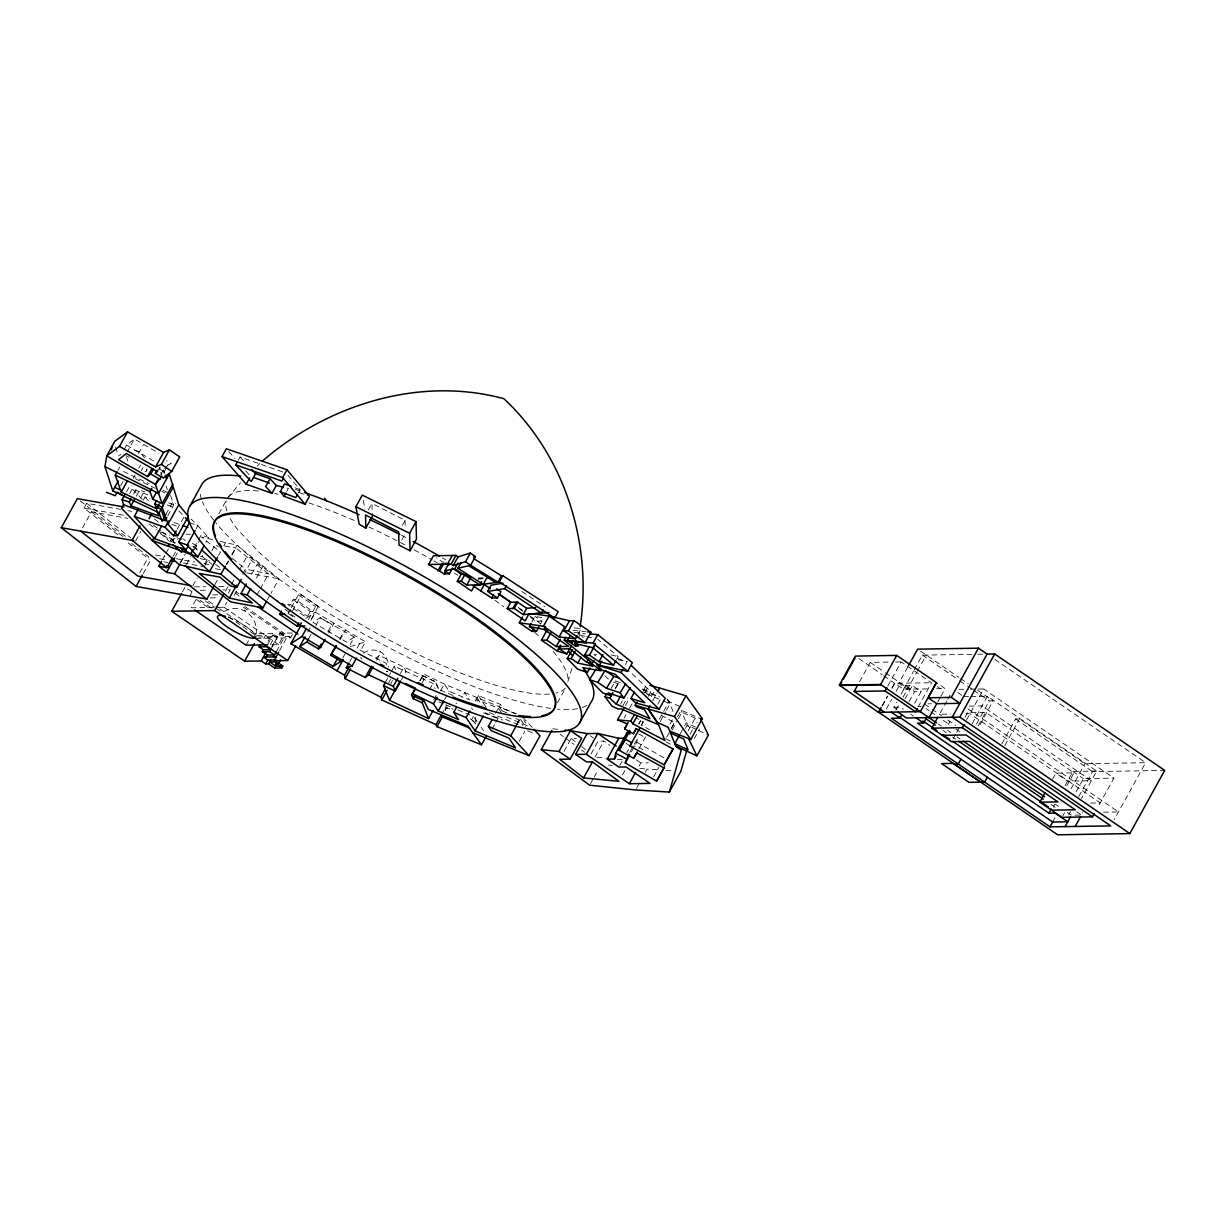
<?xml version="1.0" encoding="UTF-8"?>
<svg xmlns="http://www.w3.org/2000/svg" width="1226" height="1226" viewBox="0 0 1226 1226"><rect width="100%" height="100%" fill="white"/><g stroke="black" fill="none" stroke-linecap="round" stroke-linejoin="round"><path stroke-width="0.75" stroke-dasharray="5 3.75" d="M256.096 634.179C258.931 614.977 238.074 600.909 221.967 612.954M146.829 470.477L146.982 468.746M578.948 637.612L579.959 628.555M631.467 751.783L636.769 742.174L637.689 737.991M567.853 681.687L572.144 667.787M445.222 709.578L445.636 708.812A18.053 4.245 28.9 0 1 449.712 708.735M117.987 534.797L84.042 508.131L86.709 503.288L120.454 509.342M123.872 450.019L126.554 445.176L134.354 438.985L127.228 451.904M82.479 527.931L91.398 511.778L127.979 518.353M117.926 470.294L119.704 467.06M120.654 485.848L123.274 481.113M138.538 453.574L143.136 445.237M133.251 478.339L135.09 474.998M138.783 468.301L140.638 464.96M126.462 491.887L129.956 485.573M141.189 470.83L143.044 467.489M129.604 493.603L132.209 488.868L131.289 485.619M133.619 494.047L136.239 489.312M136.209 496.346L139.687 490.032L144.883 491.917M140.561 498.001L144.254 491.304M157.48 471.658L160.162 466.815M143.289 500.208L145.066 496.974L150.185 498.813M160.744 474.769L163.41 469.926L159.441 467.596M163.625 472.96L168.085 464.884L171.364 463.52L166.552 460.715M135.58 541.003L140.929 531.318M165.816 514.583L172.789 501.955L175.778 503.365M167.717 515.916L173.816 504.867L170.383 495.166M139.703 572.894L148.607 556.757L130.538 542.551M143.212 573.523L151.227 558.995M169.939 541.785L171.747 538.52M177.157 529.295L184.283 516.391L177.004 509.204M171.487 541.754L173.295 538.49M162.43 559.792L165.096 554.949M165.985 553.324L168.667 548.482M173.05 556.374L175.716 551.531M175.533 556.19L177.31 552.972M196.053 528.896L197.846 525.663L191.072 518.996M180.038 563.056L184.482 554.995M180.804 562.458L185.264 554.397M238.334 460.148L240.066 457.007L286.164 473.159M194.122 547.838L197.692 541.371M198.581 539.762L201.248 534.919L208.589 537.555L205.922 542.398M186.321 564.496L190.766 556.42M194.336 549.968L199.685 540.283M218.872 513.771L225.891 501.051M182.429 591.913L185.095 587.07L192.85 592.388M204.665 563.776L207.332 558.933M211.791 550.857L215.347 544.405L218.213 546.75M192.788 585.967L197.248 577.89M204.972 565.462L208.497 559.071M190.183 595.238L191.961 592.02M218.489 555.501L220.266 552.267M223.822 545.815L225.615 542.582M195.961 599.729L191.501 607.805L216.389 607.391M214.872 584.603L217.538 579.76M226.258 564.542L228.036 561.324M231.607 554.857L236.955 545.172L278.976 578.81L270.961 593.338M226.948 564.144L228.726 560.926M232.296 554.474L235.867 548.007L268.525 573.967L260.494 588.495M225.446 591.208L228.128 586.365M231.453 584.404L234.135 579.561M239.484 569.875L246.61 556.956L252.786 558.382L243.882 574.519M228.465 593.032L230.243 589.798L222.764 589.921M286.685 491.58L288.416 488.438L284.953 487.596M218.305 607.36L224.051 607.268L226.733 602.426M242.763 573.86L245.445 569.017L268.525 573.967M234.243 595.438L236.909 590.595M251.667 574.228L257 564.558L263.146 565.876L256.019 578.779M298.408 492.883L300.14 489.741L287.328 474.554M256.939 594.947L259.606 590.104M267.391 599.79L270.057 594.947M246.043 645.167L248.725 640.324M253.215 638.424L255.897 633.581L272.478 633.321L277.413 636.692L271.865 646.73M263.774 638.47L265.552 635.252L269.797 638.164L255.069 638.394M267.973 641.474L272.478 633.321M267.467 644.815L272.816 635.129L283.942 634.945L278.608 644.631L269.322 644.784M310.255 611.483L307.573 616.326L304.922 616.371L287.727 604.587L290.378 604.541L293.06 599.698L295.727 599.652L312.921 611.437L310.255 611.483L293.06 599.698M270.348 644.554L274.67 636.738M290.378 609.337L287.696 614.18L290.715 614.134L296.83 618.425M291.267 607.728L298.393 594.825L301.397 594.763L318.254 606.548A223.04 52.442 28.9 0 0 550.918 708.383M270.655 649.657L279.743 633.198L293.29 632.984M292.493 610.916L301.397 594.763M276.356 651.634L284.677 636.585L290.777 636.478M279.589 650.608L287.359 636.539M272.816 635.129L277.061 638.041L290.623 637.827L292.401 634.593M368.275 510.047L371.938 503.396L372.26 516.483M308.462 619.513L315.588 606.594L318.254 606.548L310.239 621.076M310.944 620.249L315.404 612.188L365.471 641.842L360.122 651.512M307.726 632.049L310.393 627.206M308.6 638.715L311.266 633.873M315.726 625.812L320.185 617.735L354.299 637.076L348.061 648.385M328.292 631.083L331.848 624.632L334.039 623.206L328.706 632.892M339.541 639.053L345.471 630.011L340.138 639.696M402.343 525.31L405.086 520.33L373.593 504.254M401.745 540.145L404.488 535.164M342.713 658.055L347.173 649.995M349.824 661.442L351.601 658.209M359.632 643.681L356.95 648.523L386.313 663.389L386.481 666.27M376.627 660.293L379.309 655.45L434.77 681.487L439.061 690.054M385.332 682.422L390.68 672.737M391.569 671.128L394.236 666.285L432.901 683.388L435.046 688.675M388.811 682.637L390.588 679.403M390.696 683.817L392.473 680.583M400.458 673.442L404.028 666.975L405.959 671.741L401.5 679.817M419.599 680.675L423.828 674.039L444.364 684.062L516.468 713.869M420.196 680.629L423.828 674.039M422.265 682.621L424.043 679.388L422.265 675.832M429.345 689.855L432.901 683.388M434.77 681.487L422.48 675.449M433.713 699.74L436.379 694.897M440.716 690.652L444.364 684.062L449.114 691.265L469.512 699.877L464.654 692.629L461.926 697.579M444.563 699.494L449.114 691.265M441.314 714.942L446.662 705.256M475.228 701.119L478.263 695.602L500.499 704.414L503.334 708.659L516.284 714.084M471.535 719.677L473.313 716.459M531.808 622.134L535.011 616.31L544.129 618.165M540.497 624.08L542.091 621.168L535.011 616.31M495.626 713.225L500.499 704.414M492.101 728.995L494.829 724.045M495.748 722.405L499.38 715.815M506.966 712.919L502.108 710.881L503.334 708.659M516.269 724.949L519.916 718.359L525.54 726.757M517.096 724.275L519.824 719.325M577.86 634.47L581.078 628.662L573.799 627.819M519.211 741.332L524.667 731.447M557.462 702.805L565.37 688.491M564.052 751.293L571.132 738.466L576.389 738.389M616.632 659.45L618.21 656.6L597.66 639.252M625.429 664.661L627.16 661.504L616.755 658.27M615.176 688.522L618.732 682.085M591.055 753.959L598.119 741.148L603.851 741.056L609.751 745.377M620.571 704.138L622.333 700.92M622.915 705.701L627.36 697.655M595.008 757.07L603.851 741.056M625.505 705.471L628.156 700.674M624.187 717.961L625.965 714.758M629.505 708.352L632.156 703.54M590.534 783.598L593.185 778.786M594.074 777.192L597.614 770.786M643.221 690.805L646.776 684.369M644.845 692.537L648.385 686.1M648.202 696.429L650.807 691.709L629.321 670.99M651.374 696.567L654.04 691.74M638.685 724.091L640.462 720.888M638.884 723.861L640.646 720.658M652.6 700.996L657.013 692.981M641.489 725.102L643.252 721.899L636.876 718.375M619.743 765.468L622.394 760.656M626.823 752.657L628.586 749.454M629.72 752.412L633.26 746.006M634.149 744.397L636.8 739.585M657.856 704.184L660.523 699.356M622.486 774.939L625.137 770.127M638.976 748.718L645.581 736.872M659.327 719.218L662.868 712.812M663.756 711.203L669.059 701.594L666.975 698.605M660.262 721.501L665.565 711.892M666.454 710.283L670.04 703.785L666.944 699.081M639.053 766.112L640.83 762.909L648.355 762.787M669.963 724.168L672.614 719.356M636.447 788.349L639.098 783.552M645.274 772.334L647.052 769.131L658.316 769.851M671.465 727.861L674.116 723.049M677.641 716.643L681.181 710.237L700.506 718.666M666.668 737.255L670.208 730.849M671.082 729.255L674.622 722.85M672.262 729.853L677.58 720.244M678.453 718.651L681.993 712.229L695.157 718.13L697.058 722.788M653.565 776.993L658.868 767.369M680.093 734.022L683.633 727.6M684.522 726.007L686.284 722.804L697.916 728.229M685.487 728.397L687.25 725.194L697.012 729.731M688.092 730.941L695.157 718.13M690.085 734.159L692.736 729.363L687.495 725.777L681.181 710.237M694.268 738.604L699.571 728.995M859.533 681.748L870.23 662.377L888.406 662.086M887.777 686.1L901.141 661.887L931.591 682.744L918.151 706.896M882.015 705.885L887.363 696.199M891.823 688.123L894.49 683.28L931.591 682.744M882.368 705.87L887.716 696.199M892.176 688.123L894.842 683.28L903.577 689.257L929.323 688.843M907.776 667.021L898.811 683.28L907.455 689.196M886.337 709.011L891.685 699.326M896.145 691.249L900.604 683.188M903.577 689.257L913.447 671.388M914.335 669.748L922.412 655.128L975.666 654.27M896.819 709.287L893.907 707.295L896.666 702.299M901.248 693.993L905.83 685.686L912.359 685.595L921.078 691.571L912.803 706.574M895.869 710.176L899.44 703.724M902.995 697.272L916.42 672.936M917.324 671.312L926.289 655.067M905.018 698.881L912.359 685.595M909.064 701.64L914.565 691.679L921.078 691.571M937.629 702.176L940.127 697.655M940.955 696.138L945.123 688.583L936.495 682.667M946.794 700.996L939.499 714.222L950.932 714.022M947.698 699.341L950.441 694.376M948.25 724.489L949.966 721.394M953.23 738.573L955.79 733.93M956.648 732.366L959.222 727.723M965.061 717.149L967.559 712.612L985.627 712.321L1073.945 772.824L1065.609 787.935M966.578 719.923L983.696 688.935L1113.913 778.127L1097.653 807.566M972.249 723.646L987.39 696.215L1096.672 771.062L1081.516 798.494M976.417 724.198L989.259 700.92L993.152 700.858L979.344 725.853M978.118 725.915L985.627 712.321M1001.857 743.921L1015.618 718.972L1019.511 718.911L1084.872 763.691L1145.651 762.71L1114.189 819.688M1004.784 745.577L1019.511 718.911M1052.552 779.154L1055.877 773.116L1073.945 772.824M1053.257 807.076L1054.958 803.98M1065.072 785.651L1072.919 771.445L1096.672 771.062M1052.674 822.018L1055.433 817.022M1071.08 788.686L1084.872 763.691M1062.865 815.796L1064.582 812.7M1076.091 791.843L1083.401 778.617L1113.913 778.127M1068.658 814.876L1070.482 811.551M1078.742 796.578L1092.519 771.644L1164.7 770.403M1067.141 812.302L1071.386 815.198L1081.47 815.029L1082.864 812.516M643.252 721.899L641.413 725.164L649.565 729.654M611.008 688.491L615.59 681.028L620.785 682.729M615.59 688.246L618.318 683.771L615.59 681.028M227.653 497.863L240.648 482.722M164.575 468.669L168.085 464.884L164.974 463.091M257.276 466.003L259.897 463.489M375.922 658.132L379.309 655.45M119.55 455.459L120.93 454.386M173.571 539.394L175.042 538.275M445.59 708.26L447.122 707.08M305.826 618.425L315.404 612.188M354.299 637.076L346.529 642.148L313.074 622.364L320.185 617.735L331.848 624.632M363.448 653.228C374.42 645.137 389.316 653.366 388.336 666.944M350.391 646.608L365.471 641.842M456.026 703.326L456.961 703.111M478.569 578.641L481.971 578.136M478.201 579.316L483.289 578.565M186.122 534.26L190.337 534.321M444.502 562.075L442.663 562.106L436.502 557.876M478.079 577.982L483.672 577.89M194.459 586.917L205.677 586.733M218.78 586.518L226.258 586.396M200.328 590.288L207.807 590.166M212.619 594.886L218.228 594.794M210.244 597.905L217.906 597.767M529.678 615.835L537.57 621.245L542.091 621.168M256.709 635.39L265.552 635.252M258.012 637.014L277.413 636.692M977.566 654.24L985.168 654.117M895.685 661.979L901.141 661.887M936.603 688.721L945.123 688.583M958.901 689.334L968.433 689.181M970.333 689.15L976.065 689.058M977.965 689.027L983.696 688.935M963.651 696.598L969.122 696.506M970.961 696.475L987.39 696.215M927.852 703.831L931.423 703.785M917.845 706.498L921.216 706.437M893.907 707.295L900.436 707.187L903.347 709.18M969.26 706.099L982.041 705.9L1091.324 780.747L1067.57 781.131L1055.877 773.116M966.195 713.777L969.996 713.716L1100.228 802.907L1090.68 803.061M630.348 746.251L637.52 746.128L645.029 751.262M1103.477 812.179L1118.464 811.934L967.743 708.689M596.679 654.684L593.905 654.623L597.92 657.366M665.825 770.326L673.35 770.802M596.97 757.27L606.257 758.174M617.414 759.262L623.007 759.798M573.078 630.394L585.522 631.651M552.788 728.811L559.868 729.547M608.494 765.131L612.157 765.514M639.711 768.365L647.052 769.131M134.645 450.601L139.427 451.674L144.607 457.896M574.059 632.294L585.354 633.796M224.68 546.045L235.867 548.007M127.948 510.675L131.703 511.349M84.042 508.131L125.282 515.518M155.395 554.98L164.774 556.665M176.023 558.688L194.765 562.044M204.144 563.73L209.769 564.742M159.564 558.719L167.027 560.052M183.364 562.979L203.485 566.596M215.439 568.741L221.032 569.753M163.977 561.845L167.732 562.519M246.717 572.833L278.976 578.81M618.241 659.772L627.068 661.611M212.604 539.609L201.462 537.065L220.435 552.068M220.036 541.31L236.955 545.172M200.053 558.55L209.339 560.68M584.909 636.202L579.454 634.899L583.208 637.474M586.733 636.646L592.204 637.949M610.962 654.868L618.21 656.6M642.562 691.832L658.255 696.23M642.209 689.027L650.807 691.709M613.444 682.177L618.318 683.771M167.257 504.943L174.077 507.395M189.448 522.659L197.846 525.663L208.589 537.555M174.015 522.475L180.973 524.989M171.717 524.314L178.659 526.812M161.142 532.115L169.832 535.241M176.789 537.739L182 539.609M192.436 543.363L198.627 547.087M294.945 487.779L300.14 489.741M298.914 492.408L307.665 495.702M147.81 494.875L132.209 488.868L142.477 499.641M168.606 502.859L173.816 504.867M138.415 451.291L139.427 451.674M379.662 651.037L380.673 651.435M244.204 609.95L245.598 610.487M483.58 712.888L497.679 718.635M527.64 730.849L532.927 733.01M515.824 718.543L519.058 719.907L522.812 725.501M506.568 717.057L527.701 725.93L523.962 720.321M489.48 712.612L519.426 725.194M485.098 712.689L502.721 720.091M646.271 693.747L661.55 700.199M663.251 700.92L670.04 703.785M453.053 695.479L439.276 689.671L434.985 681.089M438.877 701.916L444.042 704.107M445.758 704.827L450.938 707.004M457.819 709.915L469.865 715.003M642.884 689.732L659.726 697.012M679.679 706.544L669.059 701.594L673.549 712.643M698.651 730.497L708.398 735.048M125.941 455.765L129.266 457.329M123.458 471.52L149.204 483.718M162.935 490.216L169.786 493.465M135.335 478.738L155.181 488.239M161.801 491.411L165.112 492.99M159.196 469.006L165.893 472.362M661.12 715.264L674.53 722.666M665.856 738.665L670.745 741.362M665.887 741.837L670.699 744.489M638.7 733.93L645.167 737.5M636.769 742.174L664.814 758.373M135.994 439.935L158.951 453.314M126.554 445.176L155.518 462.049M521.939 591.499L544.88 606.747M994.914 659.465L1145.651 762.71M920.527 651.129L958.947 677.426M960.494 678.499L968.264 683.817M977.597 690.207L993.152 700.858M922.412 655.128L958.165 679.618M959.728 680.691L965.95 684.951M967.498 686.008L972.157 689.211M973.72 690.269L989.259 700.92M1015.618 718.972L1092.519 771.644M957.659 692.491L962.149 695.571M1072.919 771.445L1083.401 778.617M937.354 686.698L940.235 688.66M905.83 685.686L914.565 691.679M870.23 662.377L883.9 671.741M885.417 672.783L909.324 689.165M924.281 703.893L930.565 708.199M932.128 709.272L941.553 715.723M947.836 720.03L955.682 725.409M926.028 708.567L929.17 710.712M930.749 711.785L937.016 716.091M943.3 720.398L949.583 724.689M955.866 728.995L960.571 732.229M1076.765 811.811L1081.47 815.029M938.197 723.968L941.323 726.114M947.575 730.405L950.717 732.55M956.97 736.826L960.096 738.971M1055.555 804.348L1058.682 806.493M943.162 730.573L946.303 732.719M952.556 737.01L955.682 739.155M1051.142 804.532L1055.831 807.75M910.612 714.145L913.493 716.122M518.2 607.406L522.69 610.487M625.996 743.262L628.907 745.255M636.217 759.752L640.83 762.909M590.273 735.769L593.415 737.929M298.393 594.825L315.588 606.594M290.378 604.541L307.573 616.326M285.045 609.429L291.298 613.705M288.631 613.751L294.884 618.042M235.882 591.683L238.993 593.813M234.978 593.032L241.277 597.353M244.909 606.518L290.623 637.827M243.422 607.192L283.942 634.945M279.743 633.198L284.677 636.585M224.051 607.268L278.608 644.631M208.604 601.2L218.075 607.682M219.638 608.755L255.897 633.581M205.263 600.878L214.581 607.253M216.128 608.326L220.787 611.513M228.542 616.816L254.916 634.884M199.961 600.25L212.435 608.786M196.482 599.56L209.094 608.203M318.254 606.472L274.21 575.883A223.04 52.442 28.9 0 1 215.715 522.644M858.982 658.577L882.138 674.698M883.685 675.771L894.49 683.28M560.343 734.374L563.362 736.596M564.88 737.7L573.937 744.381M581.492 749.929L584.526 752.151M571.132 738.466L575.622 741.96M581.614 746.619L586.105 750.113M182.843 538.612L185.433 540.651M193.539 547.011L197.938 550.474M215.546 564.312L221.416 568.925M154.537 519.073L159.012 522.582M201.984 556.359L212.067 564.282M153.357 525.08L160.805 530.935M162.307 532.115L175.716 542.658L172.222 542.03L157.802 530.689M149.158 523.9L156.361 529.571M86.709 503.288L130.998 538.076M80.334 500.959L125.205 536.222M91.398 511.778L123.014 536.636M128.316 542.919L148.974 559.163M232.542 558.474L245.445 569.017M474.125 721.945L472.255 720.26A18.053 4.245 28.9 0 0 470.11 718.635M160.499 533.402L168.958 541.018M537.57 621.245L540.268 623.758M604.847 675.741L608.862 679.771M240.066 457.007L243.943 461.175M522.858 717.363L532.636 727.953M145.066 496.974L150.139 502.568M228.787 451.536L234.825 458.432M245.706 470.876L250.533 476.393M360.597 657.473L362.022 659.22M474.263 717.762L477.083 721.654M481.328 727.508L483.534 730.558M471.55 707.908L472.577 709.394M499.258 706.636L502.108 710.881M501.25 712.429L498.415 708.184L476.178 699.387L479.151 703.816M478.263 695.602L486.201 707.433M477.037 697.839L481.987 705.226M394.236 666.285L395.554 669.549M445.62 710.697L445.084 709.21A17.471 4.107 28.9 0 1 452.716 709.088M163.41 469.926L164.682 473.512M166.108 486.078L167.288 489.45M160.729 472.24L161.786 475.259M126.539 457.451L127.734 460.838M115.627 447.199L118.432 455.888M363.294 500.361L364.95 509.127M475.642 717.256L475.933 724.98A17.471 4.107 28.9 0 0 475.381 723.493L473.818 721.578A17.471 4.107 28.9 0 0 471.351 719.356M405.086 520.33L405.27 527.854M586.947 705.41A223.04 52.442 28.9 0 1 581.691 707.678M577.446 708.689A223.04 52.442 28.9 0 1 557.524 709.118M213.676 520.1A223.04 52.442 28.9 0 1 202.336 501.587M201.294 498.691A223.04 52.442 28.9 0 1 200.267 494.308M295.389 489.389A223.04 52.442 28.9 0 1 302.577 491.841M401.423 535.272A223.04 52.442 28.9 0 1 408.105 538.781M442.525 557.953A223.04 52.442 28.9 0 1 445.774 559.868M519.686 608.862A223.04 52.442 28.9 0 1 522.858 611.268M530.597 617.291A223.04 52.442 28.9 0 1 536.559 622.072M565.339 688.077A193.938 45.607 28.9 0 1 556.022 693.058M549.493 694.069A193.938 45.607 28.9 0 1 259.222 552.42L237.599 529.525A193.938 45.607 28.9 0 1 229.139 516.544M226.825 510.92A193.938 45.607 28.9 0 1 226.228 500.959M228.572 496.683A193.938 45.607 28.9 0 1 258.916 491.028M274.593 493.496A193.938 45.607 28.9 0 1 278.149 494.247M308.783 502.875A193.938 45.607 28.9 0 1 354.82 520.713M368.919 527.042A193.938 45.607 28.9 0 1 407.614 546.29M414.25 549.861A193.938 45.607 28.9 0 1 432.18 559.899M433.805 560.834A193.938 45.607 28.9 0 1 437.054 562.719M454.616 573.324A193.938 45.607 28.9 0 1 457.742 575.27M495.089 600.388A193.938 45.607 28.9 0 1 503.671 606.717M534.674 632.325A193.938 45.607 28.9 0 1 540.651 637.995M553.263 651.481A193.938 45.607 28.9 0 1 568.036 682.054M146.323 469.144A15.708 3.693 28.9 0 1 145.005 471.642M202.489 555.332A16.643 3.908 28.9 0 1 200.558 556.558M175.103 543.547A16.643 3.908 28.9 0 1 177.341 539.333M192.743 546.168A16.643 3.908 28.9 0 1 198.137 549.953M387.738 671.174A15.708 3.693 28.9 0 1 386.374 671.48M387.707 671.327A15.892 3.739 28.9 0 1 386.328 671.649M228.388 617.276A21.807 5.134 28.9 0 1 255.192 634.746"/><path stroke-width="1.5" d="M137.94 509.893L134.385 516.345L165.096 527.379L173.586 535.747L177.678 535.685L188.375 516.315L178.766 504.775L169.249 474.033L158.552 493.404L104.946 466.57L106.769 455.842L114.784 441.314L127.535 431.874L163.579 452.394L169.418 449.85L179.716 456.9L171.701 471.428L163.349 478.048L155.319 473.374L157.112 470.14M580.174 626.731C592.618 544.421 565.171 455.857 503.871 398.695C419.43 375.784 327.572 404.733 262.517 460.961M111.505 449.727L112.102 446.157M624.126 738.205L618.747 738.297L607.253 759.124L614.425 759.001L615.682 753.239L627.176 732.412L629.474 730.451M626.547 735.293L627.176 732.412L630.179 734.006M629.735 731.064L619.13 750.281L633.673 758.327L636.738 752.902L664.017 767.966L656.615 781.1L625.275 763.001L628.846 754.005M551.899 730.42L541.294 749.638L589.645 785.192L635.558 789.958L669.365 792.088L681.242 750.174L676.001 746.588L668.185 727.37L657.565 722.42L648.171 709.011L635.221 705.287L636.999 702.069M687.05 749.408L680.859 771.277L669.365 792.088M213.983 586.227L206.857 599.131L136.086 586.442L61.3 527.67L77.345 498.614L123.887 506.966M172.851 484.27L162.154 503.641L155.395 484.454L106.769 455.842L119.52 446.402L127.535 431.874M159.273 503.978L156.606 508.821L121.221 492.07L115.259 475.136L117.037 471.903M165.816 514.583L162.093 521.311L159.104 512.836L112.777 490.89L118.232 480.99M121.221 492.07L127.458 480.776M241.2 579.362L236.756 587.438L220.91 574.228L179.134 564.68L152.331 540.559L121.512 508.238L123.504 504.652L122.11 499.779L124.715 495.043M156.959 510.552L158.644 515.901L130.967 505.817L129.266 501.94L131.013 498.783M130.967 505.817L134.462 499.503M155.319 473.374L157.48 471.658L126.339 453.513L118.524 459.704L147.503 476.577L151.963 468.516M147.503 476.577L150.767 474.002L153.434 469.16M119.52 446.402L155.564 466.922L163.579 452.394M155.564 466.922L161.403 464.378L169.418 449.85M162.154 503.641L152.698 499.166L150.032 491.595L151.809 488.377M158.062 479.611L155.395 484.454L161.847 476.194M152.698 499.166L156.254 492.699M140.086 525.831L132.071 540.36L166.813 567.669L172.161 557.983M156.606 508.821L154.813 503.763L156.591 500.53M149.082 518.69L151.779 513.786M177.678 535.685L168.069 524.146L162.093 507.212L172.789 487.841M159.104 512.836L162.828 506.093M154.108 537.325L152.331 540.559L197.907 556.926L204.144 545.631M188.635 545.141L185.954 549.984L154.614 538.72L161.74 525.816M123.504 504.652L165.096 520.652L166.843 517.495M165.096 527.379L168.652 520.927M168.069 524.146L178.766 504.775M136.086 586.442L142.323 575.132M173.586 535.747L176.268 530.904M189.938 505.955L202.244 483.672A223.04 52.442 28.9 0 1 240.725 476.086M206.857 599.131L174.567 573.768L166.613 572.343L158.859 566.243L161.541 561.401M251.698 469.497L255.575 473.665L269.996 478.722L276.279 485.465L271.957 493.312L246.211 484.239L222.044 456.608L226.366 448.762L286.961 469.742L309.412 496.361L305.09 504.208L284.095 496.285L280.218 491.703L284.555 483.856L291.481 486.477M185.954 549.984L178.751 542.015L189.448 522.659L185.325 517.633M166.613 572.343L174.644 557.815M181.126 551.501L182.935 548.237M197.907 556.926L187.149 545.034L195.164 530.506M174.567 573.768L179.916 564.083M255.575 473.665L251.238 481.511L235.729 464.853L237.461 461.712M193.233 549.447L190.566 554.29L209.569 571.638L217.584 557.11M278.271 662.883L282.854 666.024L281.781 667.955L274.716 668.078L268.601 663.894L265.674 663.94L261.307 660.952L244.648 661.212L171.732 611.284L181.54 593.522M246.211 484.239L249.675 477.956M269.996 478.722L265.674 486.569L271.957 493.312M220.91 574.228L225.369 566.167M305.09 504.208L282.639 477.588L286.961 469.742M283.558 477.879L281.827 481.006L235.729 464.853M171.732 611.284L214.765 610.579L223.668 594.441M284.095 496.285L285.827 493.143M236.756 587.438L230.565 586.013L219.822 577.063L199.317 573.462L229.4 598.073L236.526 585.154M229.4 598.073L252.479 603.023L240.97 593.599L246.319 583.913M297.535 494.446L295.803 497.587L280.218 491.703M240.97 593.599L247.116 594.916L250.671 588.465M185.417 566.106L230.672 601.889L262.931 607.866L266.502 601.414M244.648 661.212L254.456 643.466M263.391 649.78L262.318 651.711L269.582 651.604L270.655 649.657L263.391 649.78L259.13 646.868L260.203 644.937M304.891 625.965L296.907 626.088L279.712 614.318L281.49 611.084M261.307 660.952L266.027 652.385M266.18 657.029L267.253 655.098L274.517 654.975L269.582 651.604M265.674 663.94L267.804 660.063L276.049 659.925M268.601 663.894L270.747 660.017M355.877 506.736L362.283 495.105L416.043 521.648L416.457 539.149L410.051 550.765L399.002 545.126L398.68 531.946L365.517 515.027L365.838 528.1L359.203 524.253L355.877 506.736L409.622 533.264L410.051 550.765M273.444 656.921L276.356 651.634M280.493 659.864L278.363 663.741L273.996 660.753L278.716 652.171M281.781 667.955L275.666 663.772L276.739 661.841L269.674 661.948L275.789 666.147L282.854 666.024M296.907 626.088L298.684 622.869M274.716 668.078L275.789 666.147M299.573 626.042L301.351 622.823M485.94 736.734L481.481 744.795L436.977 726.635L435.966 724.627L381.792 699.954L380.78 697.165L345.119 678.652L344.537 675.235L290.869 643.665L300.676 625.919M273.996 660.753L287.681 660.523L295.696 645.995M290.869 643.665L302.04 636.401L306.485 628.325M335.97 645.52L330.622 655.19L340.935 661.289L333.166 666.346L299.711 646.577L305.059 636.892M365.838 528.1L372.26 516.483M299.711 646.577L306.822 641.949L308.6 638.715M306.822 641.949L318.484 648.845L321.166 644.002M318.484 648.845L320.676 647.42L325.135 639.344M330.622 655.19L336.568 646.163M333.166 666.346L337.625 658.285M409.622 533.264L416.043 521.648M337.027 670.821L343.265 659.527M373.072 666.745L368.612 674.821L365.241 677.503L346.268 667.894L348.935 663.051M344.537 675.235L348.996 667.159M345.119 678.652L350.467 668.967M346.268 667.894L352.107 666.04L356.567 657.979M365.241 677.503L371.478 666.208M452.624 568.006L449.406 573.814L444.226 573.906L428.594 564.481L433.406 555.761L455.965 555.409L458.049 556.834L470.309 553.049L475.427 556.558L470.615 565.278L497.955 582.166L501.48 575.776L502.783 575.684L558.167 611.713L554.688 618.011L499.304 581.967L473.021 585.859L491.672 597.997L497.45 597.905L500.913 591.606L496.699 588.832M437.851 570.826L441.866 563.562M439.69 570.795L443.705 563.531M447.459 564.175L452.271 555.455M449.406 573.814L444.869 570.703L448.885 563.439M444.226 573.906L445.835 570.994M433.069 710.528L428.625 718.605L389.5 700.352L383.539 685.656L385.332 682.422M428.594 564.481L451.153 564.113L455.965 555.409M380.78 697.165L385.24 689.089M451.153 564.113L453.237 565.554L458.049 556.834M381.792 699.954L387.14 690.269M444.869 570.703L454.785 568.787L457.988 562.979M490.262 577.538L486.661 578.059L483.197 584.358L457.85 568.282L461.053 562.473M400.611 681.426L395.262 691.112L393.331 686.345L397.791 678.284M453.237 565.554L465.497 561.753L470.309 553.049M389.5 700.352L400.182 680.982M474.569 585.461L471.489 591.039L457.283 581.308L461.129 574.335L463.75 574.289M461.206 581.247L465.052 574.274L470.646 578.105L466.8 585.078L461.206 581.247L457.283 581.308M415.139 688.751L411.568 695.203L413.346 698.759L422.219 702.759L428.625 718.605M481.481 744.795L467.964 726.144L428.364 709.425L424.073 700.858L411.568 695.203L415.645 688.859M413.346 698.759L415.139 695.525M466.8 585.078L479.81 584.863L481.557 581.706M480.761 590.901L484.607 583.928M422.219 702.759L423.997 699.54M497.45 597.905L487.596 591.422L491.074 585.124L503.043 583.178M499.304 581.967L502.783 575.684M491.672 597.997L493.404 594.855M456.47 707.448L453.743 712.383L458.601 719.631L438.203 711.019L433.452 703.816L437.084 697.242M487.596 591.422L504.698 588.649L506.445 585.507M438.203 711.019L443.659 701.149M435.966 724.627L441.314 714.942L442.325 716.949L469.711 728.137M436.977 726.635L442.325 716.949M548.957 612.51L528.682 614.272L525.203 620.892L507.227 608.571L510.706 602.288L517.678 602.165L526.69 608.326L535.777 607.544M512.897 608.479L516.361 602.196M507.227 608.571L514.215 608.464L517.678 602.165M491.994 719.815L488.362 726.405L491.197 730.635L509.005 738.113L515.579 747.906L475.044 730.895L466.141 717.593L469.773 711.003M514.215 608.464L523.211 614.624L526.69 608.326M538.888 626.976L536.482 631.329L531.946 631.405L519.334 622.762L522.537 616.954M536.482 631.329L529.402 626.486L530.996 623.574M475.044 730.895L483.228 716.076M523.211 614.624L541.417 613.046L543.149 609.904M531.946 631.405L533.555 628.509M519.334 622.762L543.47 626.256L549.079 616.096L569.492 620.724L574.013 620.647L590.855 632.172L585.231 642.347M529.402 626.486L543.992 629.459L545.585 626.547M569.967 648.171L566.764 653.979L557.217 651.037L541.417 640.217L547.026 630.057M541.417 640.217L546.796 640.141L550.811 632.877M543.47 626.256L559.087 636.953L564.696 626.793L549.079 616.096L532.375 613.674M577.063 635.926L575.454 638.823L563.883 630.9L569.492 620.724M546.796 640.141L556.221 646.592L560.236 639.328M557.217 651.037L560.42 645.228M563.883 630.9L568.404 630.823L574.013 620.647M533.862 729.271L539.976 735.891L529.065 755.645L510.736 735.799L516.192 725.915M593.951 660.37L592.342 663.281L564.175 640.125L565.784 637.229M566.764 653.979L559.439 648.952L561.033 646.056M576.312 640.585L574.749 643.42L578.503 645.995L575.454 646.041L567.469 640.57L569.814 636.309M571.714 643.466L573.278 640.631M559.439 648.952L569.937 648.784L571.546 645.887M589.844 667.94L587.392 672.4L577.676 669.181L567.27 658.623L572.19 649.703M575.454 646.041L577.032 643.206M567.27 658.623L571.147 658.561L575.255 651.129M571.147 658.561L577.783 663.097L581.063 657.167M591.009 634.547L589.936 633.827L597.752 634.608L632.371 662.699L627.666 671.235L599.391 665.35L584.618 655.236L589.323 646.7M567.469 640.57L593.047 643.129L597.752 634.608M574.749 643.42L592.955 647.772L595.315 643.512M584.618 655.236L589.491 655.144L594.196 646.623M569.937 648.784L586.687 662.331L588.281 659.419M589.491 655.144L599.008 661.672L602.931 654.561M599.391 665.35L601.751 661.09M541.294 749.638L558.995 751.477L570.488 730.65L587.116 733.623L597.813 733.439L618.747 738.297M579.362 723.355A223.04 52.442 28.9 0 0 312.676 522.445A223.04 52.442 28.9 0 0 261.92 598.165A223.04 52.442 28.9 0 0 579.362 723.355L591.668 701.073A223.04 52.442 28.9 0 0 584.22 670.07M599.008 661.672L613.506 665.12L615.85 660.86M587.116 733.623L575.622 754.434L586.626 761.974L592.357 761.882L618.946 781.345L583.607 777.912L559.638 759.292L570.167 759.124L581.66 738.297L570.488 730.65L565.171 730.098M649.949 705.808L648.171 709.011L658.5 724.704L621.153 708.919L617.904 708.965L612.004 706.145L605.031 696.751L606.809 693.533M631.237 665.427L665.228 698.176L659.128 709.21L621.076 672.538L622.808 669.381M635.221 705.287L636.846 707.019L644.263 709.44L649.872 718.666L616.172 704.092L609.843 698.176L612.51 693.349M575.622 754.434L586.319 754.266L597.813 733.439L616.249 746.067M616.172 704.092L620.617 696.046M583.607 777.912L592.449 761.898M639.727 728.305L629.919 745.975L664.14 764.886L673.089 749.04L636.233 728.673L633.382 733.7L624.616 728.857L627.405 723.922L617.552 719.892L623.743 708.674M659.128 709.21L635.543 702.896L630.946 698.468L634.424 692.154M624.616 728.857L628.156 722.451M657.565 722.42L664.906 740.473L632.861 723.83L630.808 721.026L634.225 714.819M632.861 723.83L637.275 715.815M614.425 759.001L616.188 755.798M633.382 733.7L636.033 728.903M657.902 691.387L659.726 688.092L685.993 695.755L702.299 718.651L690.805 739.462L669.687 731.064M625.275 763.001L629.689 754.986M633.673 758.327L637.213 751.921M586.319 754.266L629.336 783.72L635.528 772.518M690.805 739.462L674.499 716.566L685.993 695.755M679.219 735.615L674.79 743.63L688.077 749.822L683.664 738.956L670.499 733.056M664.14 764.886L672.982 748.871M656.615 781.1L664.569 766.679M675.756 746.006L696.904 755.86L708.398 735.048L700.506 718.666L702.299 718.651M936.403 682.606L920.358 711.662L878.46 712.337L839.335 685.135L855.38 656.079L896.696 655.404L936.495 682.667L928.143 697.778L936.787 703.693L959.881 703.326L951.253 697.395L928.143 697.778M841.649 682.254L839.856 685.487L881.172 684.813M843.427 679.035L855.012 658.055M884.559 712.245L854.185 691.433L857.756 684.982M839.335 685.135L880.651 684.46L896.696 655.404M854.185 691.433L885.095 690.943L886.888 687.709M878.46 712.337L881.126 707.494M880.59 709.103L878.812 712.337L1057.64 834.814L1129.82 833.588L1164.7 770.403L994.684 653.964L987.068 654.086L978.425 648.171L917.646 649.152L908.681 665.396M987.068 654.086L952.188 717.271L1110.771 825.88L1049.992 826.86L891.409 718.252L899.976 718.114L901.754 714.881M917.247 708.505L915.47 711.739L885.095 690.943M898.75 716.597L1052.674 822.018L1067.754 821.788L1055.05 813.083L1048.92 813.175L917.477 723.156L923.607 723.049L927.239 716.474M929.093 717.639L936.787 703.693M1044.981 792.87L1039.847 802.172L1057.915 801.881L969.582 741.378L951.514 741.669L931.791 728.167L937.783 717.317M951.253 697.395L978.425 648.171M897.769 712.03L906.489 718.007L959.805 717.133L994.684 653.964M931.791 728.167L962.303 727.662L964.019 724.566M960.939 759.2L958.272 764.043L954.043 764.105L980.739 782.157M987.298 777.253L984.631 782.096L969 782.341L941.599 763.568L953.338 763.384M1048.92 813.175L1051.28 808.915M1049.992 826.86L1052.674 822.018M1065.072 826.63L1070.467 816.838M1075.171 826.462L1080.581 816.669M1039.847 802.172L1062.007 817.344L1092.519 816.853L1094.236 813.757M619.13 750.281L625.383 739.186L631.758 742.711L629.919 745.975M612.847 692.721L611.008 695.709L602.885 693.042L589.522 679.633L595.913 669.197M589.522 679.633L597.813 682.361L605.138 670.423L613.797 676.354L618.931 678.024M597.813 682.361L606.472 688.292L613.797 676.354M630.256 687.617L623.85 698.069L620.172 692.767L625.658 683.817M473.466 557.018L475.427 556.558M457.85 568.282L468.654 565.738L495.764 582.488M168.146 545.049L169.678 545.018M279.712 614.318L285.045 614.226M267.467 644.815L246.043 645.167L194.612 609.935M259.13 646.868L266.394 646.746L270.655 649.657M556.221 646.592L568.711 646.393L543.992 629.459M276.126 656.875L263.437 657.075L267.804 660.063M275.666 663.772L278.363 663.741M942.273 735.339L966.011 734.956L1075.279 809.788L1051.54 810.171M629.336 783.72L650.025 783.399L626.026 766.955L618.854 767.062L607.253 759.124M617.552 719.892L630.808 721.026M587.3 631.819L590.855 632.172M559.087 636.953L575.454 638.823M564.175 640.125L586.304 643.068L568.404 630.823M586.687 662.331L592.342 663.281M61.3 527.67L133.741 540.666M170.567 560.68L174.215 561.339M158.859 566.243L166.813 567.669M190.965 585.63L137.925 576.113L80.701 531.149M577.783 663.097L593.001 666.285L588.986 663.527L591.76 663.588L601.016 670.806L582.733 667.664L587.392 672.4M276.279 485.465L283.221 487.166M650.01 685.303L659.726 688.092M648.171 709.011L674.499 716.566M605.031 696.751L609.843 698.176M122.11 499.779L129.266 501.94M621.076 672.538L596.771 664.982L602.227 670.239L615.176 674.269L644.723 702.743L630.946 698.468M606.472 688.292L620.172 692.767M623.85 698.069L608.28 692.966L611.008 695.709M222.044 456.608L282.639 477.588M253.966 477.604L269.413 483.044M182.72 525.617L187.946 527.486M178.751 542.015L187.149 545.034M106.539 492.3L115.198 495.748L117.175 492.162L122.585 495.059M472.684 732.642L529.065 755.645M488.362 726.405L510.736 735.799M453.743 712.383L466.141 717.593M405.285 683.372L415.491 688.123M368.612 674.821L393.331 686.345M383.539 685.656L395.262 691.112M115.259 475.136L150.032 491.595M154.813 503.763L162.093 507.212M114.754 487.304L121.619 490.569M155.932 506.813L161.081 509.25L165.096 520.652M412.917 693.809L433.452 703.816M615.682 753.239L626.195 758.817M150.767 474.002L160.07 479.412M302.04 636.401L320.676 647.42M332.108 654.224L352.107 666.04M474.155 558.887L501.48 575.776M454.785 568.787L479.81 584.863M484.224 584.603L490.461 588.664M504.698 588.649L541.417 613.046M959.805 717.133L1129.82 833.588M962.303 727.662L1092.519 816.853M880.651 684.46L936.633 722.896M963.222 741.117L1044.598 796.854M925.952 718.788L935.346 725.225M958.809 741.301L1043.311 799.168M922.963 721.041L937.047 730.681M943.3 734.972L949.568 739.247M952.694 741.393L1048.138 806.769M916.389 718.114L923.607 723.049M891.241 712.137L899.976 718.114M465.497 561.753L470.615 565.278M498.338 593.813L510.706 602.288M446.019 563.117L449.038 565.186M161.403 464.378L171.701 471.428M558.995 751.477L570.167 759.124M257.598 606.563L297.933 634.194M214.765 610.579L287.681 660.523M262.318 651.711L267.253 655.098M453.574 568.619L461.129 574.335M166.705 565.462L169.295 567.5M593.047 643.129L627.666 671.235M247.116 594.916L262.931 607.866M592.955 647.772L613.506 665.12M173.203 544.834L181.663 552.451M201.34 549.57L214.918 561.952M134.385 516.345L154.614 538.72M324.66 498.231L326.346 500.79M689.012 739.493L696.904 755.86M165.311 475.305L166.567 478.876M104.946 466.57L112.777 490.89M215.515 535.915A193.938 45.607 28.9 0 1 406.45 574.596A193.938 45.607 28.9 0 1 541.585 715.785M530.414 716.505A193.938 45.607 28.9 0 1 518.537 715.509M486.354 708.367A193.938 45.607 28.9 0 1 452.838 697.012M423.276 684.782A193.938 45.607 28.9 0 1 417.989 682.422M383.999 665.963A193.938 45.607 28.9 0 1 380.658 664.247M285.045 605.583A193.938 45.607 28.9 0 1 282.164 603.468M231.729 559.454A193.938 45.607 28.9 0 1 225.293 551.807M221.554 546.719A193.938 45.607 28.9 0 1 219.439 543.455M304.4 492.469A223.04 52.442 28.9 0 1 359.095 514.659M369.608 519.518A223.04 52.442 28.9 0 1 399.753 534.413M413.101 541.448A223.04 52.442 28.9 0 1 439.276 556.068M498.538 593.583A223.04 52.442 28.9 0 1 510.905 602.364M545.034 629.168A223.04 52.442 28.9 0 1 547.731 631.497M568.603 651.297A223.04 52.442 28.9 0 1 572.465 655.466M191.67 554.075A16.643 3.908 28.9 0 1 180.513 547.93M255.866 636.601A21.807 5.134 28.9 0 1 227.821 627.405A21.807 5.134 28.9 0 1 225.492 616.31M277.398 601.276A193.938 45.607 28.9 0 0 553.416 710.13A193.938 45.607 28.9 0 0 321.534 535.44A193.938 45.607 28.9 0 0 277.398 601.276"/></g></svg>
